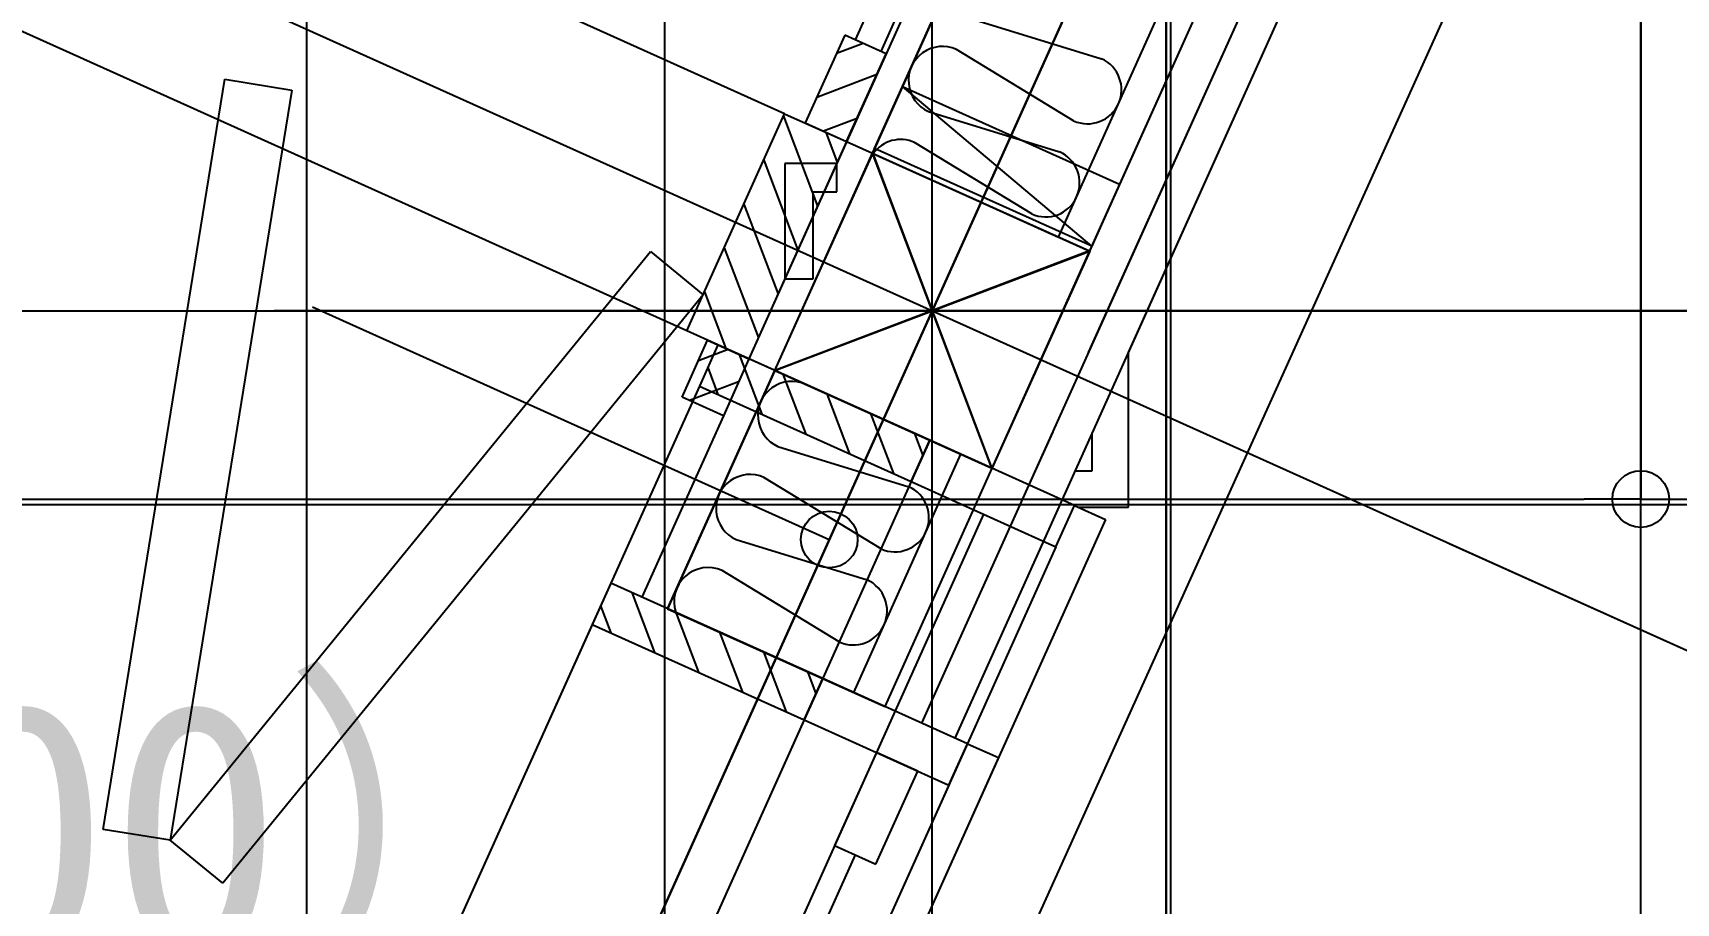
# Model space of a CAD drawing. Header units: metres. Extents: x 10861 to 26950, y 7268 to 22901.
# Drawn here: x 21536 to 22261, y 15064 to 15448 of the extents above; entities that cross this region are included whole.
import ezdxf

# ---------------------------------------------------------------- set-up
doc = ezdxf.new("R2010")
doc.units = ezdxf.units.M

msp = doc.modelspace()

# ---------------------------------------------------------------- linework, layer by layer
at = {"layer": 'COL_1F'}
for p, q in [((21863.28, 15299.19), (21906.46, 15394.9)), ((21906.46, 15394.9), (22002.17, 15351.72)), ((21906.46, 15394.9), (21958.99, 15256.01)), ((21863.28, 15299.19), (22002.17, 15351.72)), ((22002.17, 15351.72), (21958.99, 15256.01)), ((21958.99, 15256.01), (21863.28, 15299.19))]:
    msp.add_line(p, q, dxfattribs=at)
at = {"layer": 'COL_2F'}
for p, q in [((21863.27, 15299.21), (21906.36, 15394.96)), ((21906.36, 15394.96), (22002.11, 15351.87)), ((21959.03, 15256.12), (21906.36, 15394.96)), ((22002.11, 15351.87), (21863.27, 15299.21)), ((22002.11, 15351.87), (21959.03, 15256.12)), ((21959.03, 15256.12), (21863.27, 15299.21))]:
    msp.add_line(p, q, dxfattribs=at)
at = {"layer": 'GLID'}
for p, q in [((21656.85, 9325), (21656.85, 22205)), ((21656.85, 9325), (21656.85, 22205)), ((21656.85, 9325), (21656.85, 22205)), ((21814.73, 9325), (21814.73, 22205)), ((21814.73, 9325), (21814.73, 22205)), ((21814.73, 9325), (21814.73, 22205)), ((21932.72, 10010), (21932.72, 22205)), ((21932.72, 10010), (21932.72, 22205)), ((21932.72, 10010), (21932.72, 22205)), ((22035.98, 9325), (22035.98, 22205)), ((22035.98, 9325), (22035.98, 22205)), ((22035.98, 9325), (22035.98, 22205)), ((22038.01, 9325), (22038.01, 22205)), ((22038.01, 9325), (22038.01, 22205)), ((22038.01, 9325), (22038.01, 22205)), ((22245.27, 10010), (22245.27, 22205)), ((22245.27, 10010), (22245.27, 22205)), ((22245.27, 10010), (22245.27, 22205)), ((19544.82, 10019.09), (22035.98, 15555)), ((19544.82, 10019.09), (22035.98, 15555)), ((19544.82, 10019.09), (22035.98, 15555)), ((13953.36, 15325.54), (24358.08, 15325.54)), ((13953.36, 15325.54), (24358.08, 15325.54)), ((13953.36, 15325.54), (24358.08, 15325.54)), ((13801.7, 15240.08), (24358.08, 15240.08)), ((13801.7, 15240.08), (24358.08, 15240.08)), ((13801.7, 15240.08), (24358.08, 15240.08))]:
    msp.add_line(p, q, dxfattribs=at)
at = {"layer": 'WALL_NORMAL_1F'}
for p, q in [((22001.68, 15307.05), (22106.45, 15539.87)), ((22019.23, 15307.05), (22122.45, 15536.44)), ((21863.27, 15299.21), (21954.76, 15502.5)), ((22069.9, 15502.5), (22002.06, 15351.77)), ((21935.42, 15490), (21851.87, 15304.34)), ((21907.3, 15397.04), (21919.61, 15424.4)), ((21919.61, 15424.4), (22015.36, 15381.31)), ((22003.05, 15353.95), (21919.61, 15424.4)), ((22003.05, 15353.95), (21907.3, 15397.04)), ((21867.73, 15390.45), (21867.73, 15339.57)), ((21890.62, 15390.45), (21867.73, 15390.45)), ((21890.62, 15377.95), (21890.62, 15390.45)), ((22015.36, 15381.31), (22003.05, 15353.95)), ((21880.23, 15339.57), (21880.23, 15377.95)), ((21880.23, 15377.95), (21890.62, 15377.95)), ((21867.73, 15339.57), (21880.23, 15339.57)), ((22019.23, 15238.95), (22019.23, 15307.05)), ((21863.27, 15299.21), (21959.03, 15256.12)), ((21975.44, 15248.74), (21985.99, 15272.19)), ((22003.23, 15254.95), (22003.23, 15271.5)), ((21995.78, 15254.95), (22003.23, 15254.95)), ((21997.19, 15238.95), (22019.23, 15238.95))]:
    msp.add_line(p, q, dxfattribs=at)
at = {"layer": 'WALL_NORMAL_2F'}
for p, q in [((22083.93, 15856.58), (21898.72, 15445)), ((21910.12, 15439.88), (22095.33, 15851.45)), ((21906.36, 15394.96), (22109.01, 15845.3)), ((22204.76, 15802.21), (22002.11, 15351.87)), ((21928.17, 15143.7), (22221.18, 15794.82)), ((21942.77, 15137.14), (22235.77, 15788.26)), ((21894.96, 15400.09), (21851.87, 15304.34)), ((21894.96, 15400.09), (21906.36, 15394.96)), ((21863.27, 15299.21), (21851.87, 15304.34)), ((21816.01, 15194.18), (21863.27, 15299.21)), ((21840.59, 15279.26), (21804.61, 15199.31)), ((21959.03, 15256.12), (21911.76, 15151.09)), ((21816.01, 15194.18), (21911.76, 15151.09))]:
    msp.add_line(p, q, dxfattribs=at)
at = {"layer": 'データ 001_1F'}
for p, q in [((22035.95, 7507.5), (22035.95, 22072.5)), ((18710.47, 8165.04), (23230.56, 18209.68)), ((22160.68, 15222.95), (22388.66, 15120.36)), ((22160.68, 15222.95), (22160.68, 15222.95)), ((22160.68, 15222.95), (22160.68, 15222.95))]:
    msp.add_line(p, q, dxfattribs=at)
at = {"layer": 'データ 001_2F'}
for p, q in [((18841.91, 8457.15), (23230.56, 18209.68)), ((20753.41, 15856.22), (22711.29, 14975.17)), ((21932.69, 10048.26), (21932.69, 15795.94)), ((26382.31, 15325.54), (21642.5, 15325.54)), ((22160.67, 15222.95), (22388.65, 15120.36)), ((22160.67, 15222.95), (22160.67, 15222.95)), ((22160.67, 15222.95), (22160.67, 15222.95))]:
    msp.add_line(p, q, dxfattribs=at)
at = {"layer": 'データ 001_3F'}
for p, q in [((22724.7, 17085.56), (19772.45, 10525.01)), ((22245.2, 15242.5), (22245.2, 16440.86)), ((22245.2, 15492.5), (22245.2, 15242.5)), ((19659.7, 15242.5), (22220.2, 15242.5)), ((22245.2, 15242.5), (22220.2, 15242.5)), ((22245.2, 15242.5), (22245.2, 15242.5)), ((22245.2, 15242.5), (22270.2, 15242.5))]:
    msp.add_line(p, q, dxfattribs=at)
msp.add_circle((22245.2, 15242.5), 12.5, dxfattribs=at)
msp.add_circle((22245.2, 15242.5), 12.5, dxfattribs=at)
at = {"layer": '建具(木製戸)_2F'}
for p, q in [((21867.61, 15412.4), (21256.62, 15687.35)), ((21824.52, 15316.65), (21213.53, 15591.6)), ((21894.16, 15447.06), (21876.72, 15408.3)), ((21912.4, 15438.85), (21894.16, 15447.06)), ((21902.31, 15443.39), (21890.5, 15438.91)), ((21894.96, 15400.09), (21912.4, 15438.85)), ((21566.99, 15096.89), (21620.71, 15427.55)), ((21620.71, 15427.55), (21650.32, 15422.74)), ((21908.24, 15429.6), (21881.79, 15419.56)), ((21650.32, 15422.74), (21596.6, 15092.08)), ((21824.52, 15316.65), (21867.61, 15412.4)), ((21867.08, 15411.23), (21882.12, 15371.56)), ((21867.61, 15412.4), (21894.96, 15400.09)), ((21899.53, 15410.25), (21884.8, 15404.66)), ((21876.72, 15408.3), (21894.96, 15400.09)), ((21885.78, 15404.23), (21890.83, 15390.91)), ((21894.96, 15400.09), (21851.87, 15304.34)), ((21858.37, 15391.89), (21873.42, 15352.22)), ((21849.67, 15372.54), (21864.71, 15332.87)), ((21596.6, 15092.08), (21808.46, 15351.58)), ((21808.46, 15351.58), (21831.7, 15332.61)), ((21840.96, 15353.2), (21856.01, 15313.53)), ((21831.7, 15332.61), (21619.84, 15073.11)), ((21832.26, 15333.85), (21841.72, 15308.91)), ((21659.32, 15327.25), (21887.3, 15224.66)), ((21659.32, 15327.25), (21659.32, 15327.25)), ((21851.87, 15304.34), (21824.52, 15316.65)), ((21822.35, 15287.47), (21833.64, 15312.55)), ((21842.69, 15308.47), (21829.56, 15303.5)), ((21833.64, 15312.55), (21851.87, 15304.34)), ((21851.87, 15304.34), (21840.59, 15279.26)), ((21847.3, 15294.18), (21825.67, 15285.98)), ((21840.59, 15279.26), (21822.35, 15287.47)), ((21887.3, 15224.66), (21877.04, 15201.86)), ((21877.04, 15201.86), (21247.13, 13802.06)), ((21596.6, 15092.08), (21566.99, 15096.89)), ((21619.84, 15073.11), (21596.6, 15092.08))]:
    msp.add_line(p, q, dxfattribs=at)
msp.add_circle((21887.3, 15224.66), 12.5, dxfattribs=at)
at = {"layer": '建具(金属窓)_1F'}
for p, q in [((21838.2, 15310.5), (21829.99, 15292.26)), ((21931.67, 15268.43), (21838.2, 15310.5)), ((21833.68, 15300.47), (21838.2, 15288.56)), ((21847.52, 15306.3), (21857.55, 15279.86)), ((21866.86, 15297.6), (21876.89, 15271.15)), ((21829.99, 15292.26), (21583.77, 14745.1)), ((21829.99, 15292.26), (21923.46, 15250.2)), ((21886.21, 15288.89), (21896.24, 15262.45)), ((21905.55, 15280.19), (21915.58, 15253.74)), ((21924.9, 15271.48), (21928.62, 15261.66)), ((21931.67, 15268.43), (21923.46, 15250.2)), ((21923.46, 15250.2), (21931.67, 15268.43)), ((21995.5, 15239.71), (21931.67, 15268.43)), ((21923.46, 15250.2), (21677.24, 14703.04)), ((21923.46, 15250.2), (21987.29, 15221.47)), ((21955.38, 15235.83), (21709.16, 14688.68)), ((21987.29, 15221.47), (21995.5, 15239.71)), ((21995.5, 15239.71), (22009.18, 15233.55)), ((22009.18, 15233.55), (21746.55, 14649.92)), ((21987.29, 15221.47), (21741.08, 14674.32))]:
    msp.add_line(p, q, dxfattribs=at)
at = {"layer": '建具(金属窓)_2F'}
for p, q in [((21790.93, 15205.46), (21782.72, 15187.22)), ((21884.4, 15163.4), (21790.93, 15205.46)), ((21800.25, 15201.27), (21810.28, 15174.82)), ((21786.42, 15195.44), (21790.94, 15183.53)), ((21819.6, 15192.56), (21829.63, 15166.12)), ((21782.72, 15187.22), (21536.5, 14640.07)), ((21782.72, 15187.22), (21876.19, 15145.16)), ((21838.94, 15183.86), (21848.97, 15157.41)), ((21858.29, 15175.15), (21868.32, 15148.71)), ((21884.4, 15163.4), (21876.19, 15145.16)), ((21876.19, 15145.16), (21884.4, 15163.4)), ((21877.63, 15166.45), (21881.35, 15156.63)), ((21948.24, 15134.67), (21884.4, 15163.4)), ((21876.19, 15145.16), (21629.98, 14598.01)), ((21876.19, 15145.16), (21940.03, 15116.44)), ((21940.03, 15116.44), (21948.24, 15134.67)), ((21948.24, 15134.67), (21961.92, 15128.52)), ((21961.92, 15128.52), (21699.28, 14544.89)), ((21908.11, 15130.8), (21889.65, 15089.76)), ((21926.35, 15122.59), (21908.11, 15130.8)), ((21907.88, 15081.56), (21926.35, 15122.59)), ((21940.03, 15116.44), (21693.81, 14569.28)), ((21898.76, 15085.66), (21803.36, 14873.64)), ((21889.65, 15089.76), (21907.88, 15081.56))]:
    msp.add_line(p, q, dxfattribs=at)
at = {"layer": '断熱材_2F'}
for p, q in [((22040.52, 15693.1), (21906.36, 15394.96)), ((21988.43, 15358.03), (22122.6, 15656.16)), ((21949.56, 15454.4), (22007.35, 15436.62)), ((21995.04, 15409.26), (21943.4, 15440.72)), ((21931.09, 15413.37), (21988.88, 15395.58)), ((21906.36, 15394.96), (21988.43, 15358.03)), ((21976.57, 15368.23), (21924.94, 15399.69)), ((21863.27, 15299.21), (21816.01, 15194.18)), ((21945.35, 15262.28), (21863.27, 15299.21)), ((21864.64, 15265.7), (21922.43, 15247.92)), ((21898.08, 15157.24), (21945.35, 15262.28)), ((21910.12, 15220.56), (21858.49, 15252.02)), ((21846.17, 15224.66), (21903.97, 15206.88)), ((21891.66, 15179.52), (21840.02, 15210.98)), ((21816.01, 15194.18), (21898.08, 15157.24))]:
    msp.add_line(p, q, dxfattribs=at)
for centre, start, end in [((21937.25, 15427.04), 65.77225, -114.22775), ((22001.2, 15422.94), -114.22775, 65.77225), ((21918.78, 15386.01), 65.77225, 143.96201), ((21982.73, 15381.9), -114.22775, 65.77225), ((21870.8, 15279.38), 65.77225, -114.22775), ((21852.33, 15238.34), 65.77225, -114.22775), ((21916.28, 15234.24), -114.22775, 65.77225), ((21833.86, 15197.3), 65.77225, -161.49528), ((21897.81, 15193.2), -114.22775, 65.77225)]:
    msp.add_arc(centre, 15, start, end, dxfattribs=at)
at = {"layer": '部屋_1F'}
msp.add_line((19069.78, 8614.62), (24901.67, 21530.01), dxfattribs=at)
at = {"layer": '部屋_2F'}
msp.add_line((19069.78, 8614.62), (24901.67, 21530.01), dxfattribs=at)

# ---------------------------------------------------------------- texts
msp.add_text('（CH 2,500）', height=112, dxfattribs=at).set_placement((20890.85, 15040.59))

doc.saveas('drawing.dxf')
